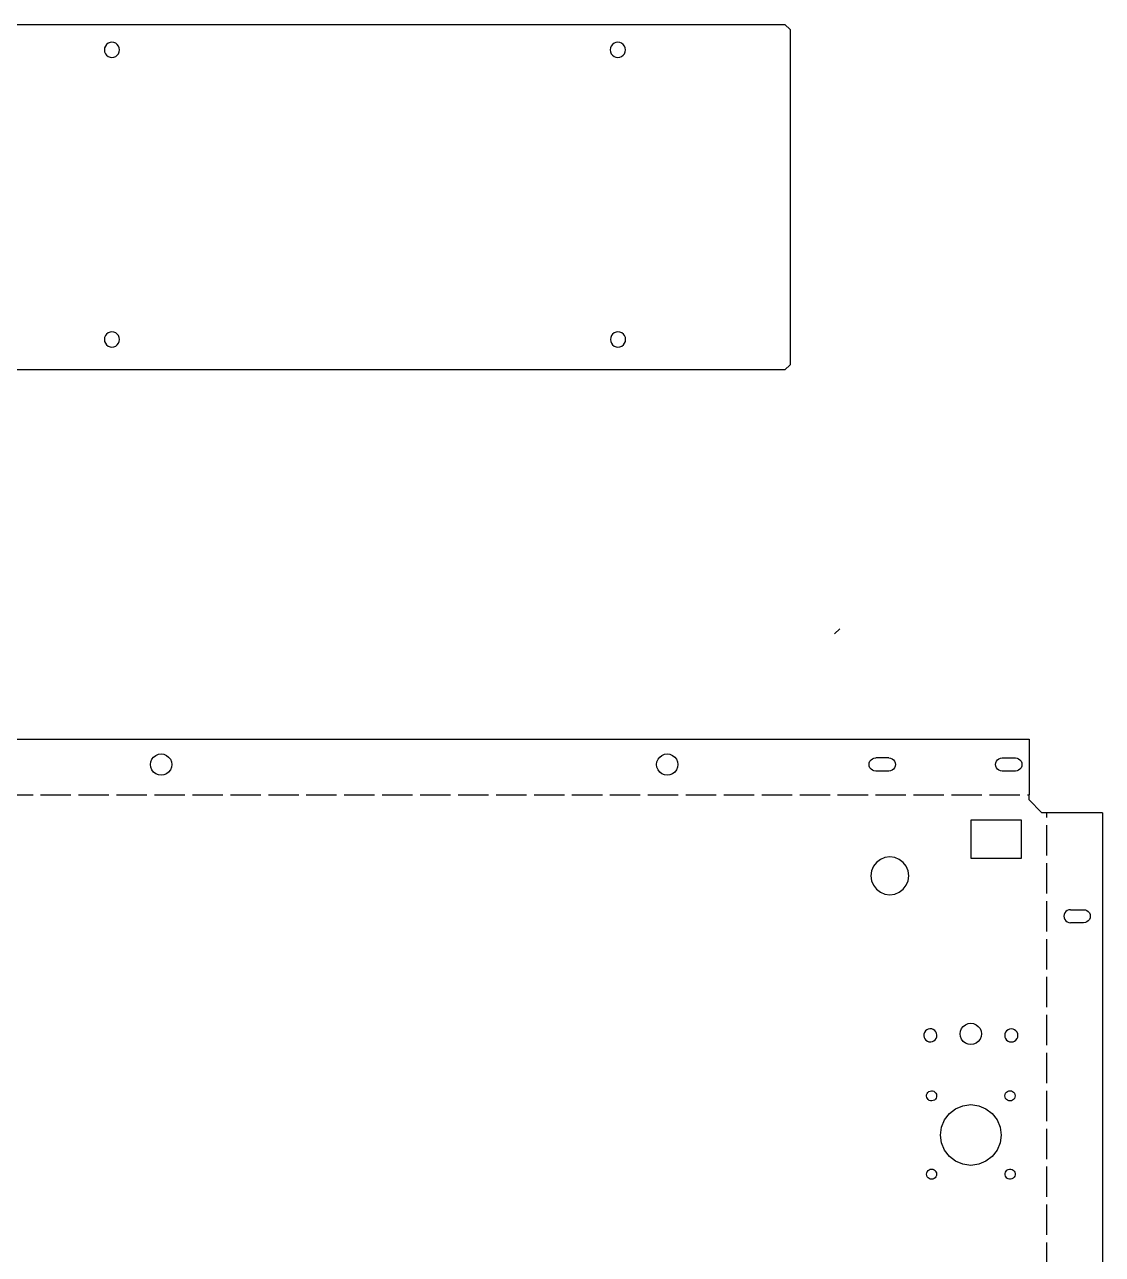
# Model space of a CAD drawing. Extents: x -1267 to 2080, y -21 to 4009.
# Drawn here: x -0.6 to 425.4, y 2589.6 to 3075.9 of the extents above; entities that cross this region are included whole.
import ezdxf

# ---------------------------------------------------------------- set-up
doc = ezdxf.new("R2010")
doc.units = 0
doc.linetypes.add('ACAD_ISO02W100', pattern=[15, 12, -3])
doc.layers.add('Layer0', color=7, linetype='Continuous', true_color=0xffffff)

msp = doc.modelspace()

# ---------------------------------------------------------------- linework, layer by layer
at = {"layer": 'Layer0'}
for p, q in [((-432.07, 3075.91, -25.51), (299.93, 3075.91, -25.51)), ((301.93, 3073.91, -25.51), (299.93, 3075.91, -25.51)), ((301.93, 3073.91, -25.51), (301.93, 2941.41, -25.51)), ((32.43, 3068.51, -25.51), (31.81, 3068.03, -25.51)), ((33.16, 3068.81, -25.51), (32.43, 3068.51, -25.51)), ((33.93, 3068.91, -25.51), (33.16, 3068.81, -25.51)), ((34.71, 3068.81, -25.51), (33.93, 3068.91, -25.51)), ((35.43, 3068.51, -25.51), (34.71, 3068.81, -25.51)), ((36.05, 3068.03, -25.51), (35.43, 3068.51, -25.51)), ((232.35, 3068.51, -25.51), (231.72, 3068.03, -25.51)), ((233.07, 3068.81, -25.51), (232.35, 3068.51, -25.51)), ((233.85, 3068.91, -25.51), (233.07, 3068.81, -25.51)), ((234.62, 3068.81, -25.51), (233.85, 3068.91, -25.51)), ((235.35, 3068.51, -25.51), (234.62, 3068.81, -25.51)), ((235.97, 3068.03, -25.51), (235.35, 3068.51, -25.51)), ((31.04, 3066.69, -25.51), (30.93, 3065.91, -25.51)), ((30.93, 3065.91, -25.51), (31.04, 3065.13, -25.51)), ((31.33, 3067.41, -25.51), (31.04, 3066.69, -25.51)), ((31.04, 3065.13, -25.51), (31.33, 3064.41, -25.51)), ((31.81, 3068.03, -25.51), (31.33, 3067.41, -25.51)), ((31.33, 3064.41, -25.51), (31.81, 3063.79, -25.51)), ((31.81, 3063.79, -25.51), (32.43, 3063.31, -25.51)), ((35.43, 3063.31, -25.51), (36.05, 3063.79, -25.51)), ((36.53, 3067.41, -25.51), (36.05, 3068.03, -25.51)), ((36.05, 3063.79, -25.51), (36.53, 3064.41, -25.51)), ((36.83, 3066.69, -25.51), (36.53, 3067.41, -25.51)), ((36.53, 3064.41, -25.51), (36.83, 3065.13, -25.51)), ((36.93, 3065.91, -25.51), (36.83, 3066.69, -25.51)), ((36.83, 3065.13, -25.51), (36.93, 3065.91, -25.51)), ((230.95, 3066.69, -25.51), (230.85, 3065.91, -25.51)), ((230.85, 3065.91, -25.51), (230.95, 3065.13, -25.51)), ((231.25, 3067.41, -25.51), (230.95, 3066.69, -25.51)), ((230.95, 3065.13, -25.51), (231.25, 3064.41, -25.51)), ((231.72, 3068.03, -25.51), (231.25, 3067.41, -25.51)), ((231.25, 3064.41, -25.51), (231.72, 3063.79, -25.51)), ((231.72, 3063.79, -25.51), (232.35, 3063.31, -25.51)), ((235.35, 3063.31, -25.51), (235.97, 3063.79, -25.51)), ((236.44, 3067.41, -25.51), (235.97, 3068.03, -25.51)), ((235.97, 3063.79, -25.51), (236.44, 3064.41, -25.51)), ((236.74, 3066.69, -25.51), (236.44, 3067.41, -25.51)), ((236.44, 3064.41, -25.51), (236.74, 3065.13, -25.51)), ((236.85, 3065.91, -25.51), (236.74, 3066.69, -25.51)), ((236.74, 3065.13, -25.51), (236.85, 3065.91, -25.51)), ((32.43, 3063.31, -25.51), (33.16, 3063.01, -25.51)), ((33.16, 3063.01, -25.51), (33.93, 3062.91, -25.51)), ((33.93, 3062.91, -25.51), (34.71, 3063.01, -25.51)), ((34.71, 3063.01, -25.51), (35.43, 3063.31, -25.51)), ((232.35, 3063.31, -25.51), (233.07, 3063.01, -25.51)), ((233.07, 3063.01, -25.51), (233.85, 3062.91, -25.51)), ((233.85, 3062.91, -25.51), (234.62, 3063.01, -25.51)), ((234.62, 3063.01, -25.51), (235.35, 3063.31, -25.51)), ((31.04, 2952.19, -25.51), (30.93, 2951.41, -25.51)), ((31.33, 2952.91, -25.51), (31.04, 2952.19, -25.51)), ((31.81, 2953.53, -25.51), (31.33, 2952.91, -25.51)), ((32.43, 2954.01, -25.51), (31.81, 2953.53, -25.51)), ((33.16, 2954.31, -25.51), (32.43, 2954.01, -25.51)), ((33.93, 2954.41, -25.51), (33.16, 2954.31, -25.51)), ((34.71, 2954.31, -25.51), (33.93, 2954.41, -25.51)), ((35.43, 2954.01, -25.51), (34.71, 2954.31, -25.51)), ((36.05, 2953.53, -25.51), (35.43, 2954.01, -25.51)), ((36.53, 2952.91, -25.51), (36.05, 2953.53, -25.51)), ((36.83, 2952.19, -25.51), (36.53, 2952.91, -25.51)), ((36.93, 2951.41, -25.51), (36.83, 2952.19, -25.51)), ((231.04, 2952.19, -25.51), (230.93, 2951.41, -25.51)), ((231.33, 2952.91, -25.51), (231.04, 2952.19, -25.51)), ((231.81, 2953.53, -25.51), (231.33, 2952.91, -25.51)), ((232.43, 2954.01, -25.51), (231.81, 2953.53, -25.51)), ((233.16, 2954.31, -25.51), (232.43, 2954.01, -25.51)), ((233.93, 2954.41, -25.51), (233.16, 2954.31, -25.51)), ((234.71, 2954.31, -25.51), (233.93, 2954.41, -25.51)), ((235.43, 2954.01, -25.51), (234.71, 2954.31, -25.51)), ((236.05, 2953.53, -25.51), (235.43, 2954.01, -25.51)), ((236.53, 2952.91, -25.51), (236.05, 2953.53, -25.51)), ((236.83, 2952.19, -25.51), (236.53, 2952.91, -25.51)), ((236.93, 2951.41, -25.51), (236.83, 2952.19, -25.51)), ((30.93, 2951.41, -25.51), (31.04, 2950.63, -25.51)), ((31.04, 2950.63, -25.51), (31.33, 2949.91, -25.51)), ((31.33, 2949.91, -25.51), (31.81, 2949.29, -25.51)), ((31.81, 2949.29, -25.51), (32.43, 2948.81, -25.51)), ((32.43, 2948.81, -25.51), (33.16, 2948.51, -25.51)), ((33.16, 2948.51, -25.51), (33.93, 2948.41, -25.51)), ((33.93, 2948.41, -25.51), (34.71, 2948.51, -25.51)), ((34.71, 2948.51, -25.51), (35.43, 2948.81, -25.51)), ((35.43, 2948.81, -25.51), (36.05, 2949.29, -25.51)), ((36.05, 2949.29, -25.51), (36.53, 2949.91, -25.51)), ((36.53, 2949.91, -25.51), (36.83, 2950.63, -25.51)), ((36.83, 2950.63, -25.51), (36.93, 2951.41, -25.51)), ((230.93, 2951.41, -25.51), (231.04, 2950.63, -25.51)), ((231.04, 2950.63, -25.51), (231.33, 2949.91, -25.51)), ((231.33, 2949.91, -25.51), (231.81, 2949.29, -25.51)), ((231.81, 2949.29, -25.51), (232.43, 2948.81, -25.51)), ((232.43, 2948.81, -25.51), (233.16, 2948.51, -25.51)), ((233.16, 2948.51, -25.51), (233.93, 2948.41, -25.51)), ((233.93, 2948.41, -25.51), (234.71, 2948.51, -25.51)), ((234.71, 2948.51, -25.51), (235.43, 2948.81, -25.51)), ((235.43, 2948.81, -25.51), (236.05, 2949.29, -25.51)), ((236.05, 2949.29, -25.51), (236.53, 2949.91, -25.51)), ((236.53, 2949.91, -25.51), (236.83, 2950.63, -25.51)), ((236.83, 2950.63, -25.51), (236.93, 2951.41, -25.51)), ((299.93, 2939.41, -25.51), (-432.07, 2939.41, -25.51)), ((299.93, 2939.41, -25.51), (301.93, 2941.41, -25.51)), ((319.56, 2835, 0.05), (321.56, 2837, 0.05)), ((-489.26, 2793.33, 0.05), (396.37, 2793.33, 0.05)), ((396.37, 2793.33, 0.05), (396.37, 2771.33, 0.05)), ((50.4, 2786.3, 0.04), (51.27, 2786.96, 0.04)), ((51.27, 2786.96, 0.04), (52.29, 2787.38, 0.04)), ((52.29, 2787.38, 0.04), (53.37, 2787.53, 0.04)), ((53.37, 2787.53, 0.04), (54.46, 2787.38, 0.04)), ((54.46, 2787.38, 0.04), (55.47, 2786.96, 0.04)), ((55.47, 2786.96, 0.04), (56.34, 2786.3, 0.04)), ((250.4, 2786.3, 0.05), (251.27, 2786.96, 0.05)), ((251.27, 2786.96, 0.05), (252.29, 2787.38, 0.05)), ((252.29, 2787.38, 0.05), (253.37, 2787.53, 0.05)), ((253.37, 2787.53, 0.05), (254.46, 2787.38, 0.05)), ((254.46, 2787.38, 0.05), (255.47, 2786.96, 0.05)), ((255.47, 2786.96, 0.05), (256.34, 2786.3, 0.05)), ((49.17, 2783.33, 0.04), (49.32, 2784.41, 0.04)), ((49.32, 2782.24, 0.04), (49.17, 2783.33, 0.04)), ((49.32, 2784.41, 0.04), (49.74, 2785.43, 0.04)), ((49.74, 2781.23, 0.04), (49.32, 2782.24, 0.04)), ((49.74, 2785.43, 0.04), (50.4, 2786.3, 0.04)), ((56.34, 2786.3, 0.04), (57.01, 2785.43, 0.04)), ((57.01, 2785.43, 0.04), (57.43, 2784.41, 0.04)), ((57.43, 2782.24, 0.04), (57.01, 2781.23, 0.04)), ((57.43, 2784.41, 0.04), (57.57, 2783.33, 0.04)), ((57.57, 2783.33, 0.04), (57.43, 2782.24, 0.04)), ((249.17, 2783.33, 0.05), (249.32, 2784.41, 0.05)), ((249.32, 2782.24, 0.05), (249.17, 2783.33, 0.05)), ((249.32, 2784.41, 0.05), (249.74, 2785.43, 0.05)), ((249.74, 2781.23, 0.05), (249.32, 2782.24, 0.05)), ((249.74, 2785.43, 0.05), (250.4, 2786.3, 0.05)), ((256.34, 2786.3, 0.05), (257.01, 2785.43, 0.05)), ((257.01, 2785.43, 0.05), (257.43, 2784.41, 0.05)), ((257.43, 2782.24, 0.05), (257.01, 2781.23, 0.05)), ((257.43, 2784.41, 0.05), (257.57, 2783.33, 0.05)), ((257.57, 2783.33, 0.05), (257.43, 2782.24, 0.05)), ((333.17, 2783.33, 0.05), (333.26, 2784, 0.05)), ((333.26, 2782.65, 0.05), (333.17, 2783.33, 0.05)), ((333.26, 2784, 0.05), (333.52, 2784.63, 0.05)), ((333.52, 2782.03, 0.05), (333.26, 2782.65, 0.05)), ((333.52, 2784.63, 0.05), (333.94, 2785.17, 0.05)), ((333.94, 2781.49, 0.05), (333.52, 2782.03, 0.05)), ((333.94, 2785.17, 0.05), (334.47, 2785.58, 0.05)), ((334.47, 2785.58, 0.05), (335.1, 2785.84, 0.05)), ((335.1, 2785.84, 0.05), (335.77, 2785.93, 0.05)), ((340.97, 2785.93, 0.05), (335.77, 2785.93, 0.05)), ((340.97, 2785.93, 0.05), (341.65, 2785.84, 0.05)), ((341.65, 2785.84, 0.05), (342.27, 2785.58, 0.05)), ((342.27, 2785.58, 0.05), (342.81, 2785.17, 0.05)), ((342.81, 2785.17, 0.05), (343.23, 2784.63, 0.05)), ((343.23, 2782.03, 0.05), (342.81, 2781.49, 0.05)), ((343.23, 2784.63, 0.05), (343.49, 2784, 0.05)), ((343.49, 2782.65, 0.05), (343.23, 2782.03, 0.05)), ((343.49, 2784, 0.05), (343.57, 2783.33, 0.05)), ((343.57, 2783.33, 0.05), (343.49, 2782.65, 0.05)), ((383.17, 2783.33, 0.05), (383.26, 2784, 0.05)), ((383.26, 2782.65, 0.05), (383.17, 2783.33, 0.05)), ((383.26, 2784, 0.05), (383.52, 2784.63, 0.05)), ((383.52, 2782.03, 0.05), (383.26, 2782.65, 0.05)), ((383.52, 2784.63, 0.05), (383.94, 2785.17, 0.05)), ((383.94, 2781.49, 0.05), (383.52, 2782.03, 0.05)), ((383.94, 2785.17, 0.05), (384.47, 2785.58, 0.05)), ((384.47, 2785.58, 0.05), (385.1, 2785.84, 0.05)), ((385.1, 2785.84, 0.05), (385.77, 2785.93, 0.05)), ((385.77, 2785.93, 0.05), (390.97, 2785.93, 0.05)), ((390.97, 2785.93, 0.05), (391.65, 2785.84, 0.05)), ((391.65, 2785.84, 0.05), (392.27, 2785.58, 0.05)), ((392.27, 2785.58, 0.05), (392.81, 2785.17, 0.05)), ((392.81, 2785.17, 0.05), (393.23, 2784.63, 0.05)), ((393.23, 2782.03, 0.05), (392.81, 2781.49, 0.05)), ((393.23, 2784.63, 0.05), (393.49, 2784, 0.05)), ((393.49, 2782.65, 0.05), (393.23, 2782.03, 0.05)), ((393.49, 2784, 0.05), (393.57, 2783.33, 0.05)), ((393.57, 2783.33, 0.05), (393.49, 2782.65, 0.05)), ((50.4, 2780.36, 0.04), (49.74, 2781.23, 0.04)), ((51.27, 2779.69, 0.04), (50.4, 2780.36, 0.04)), ((52.29, 2779.27, 0.04), (51.27, 2779.69, 0.04)), ((53.37, 2779.13, 0.04), (52.29, 2779.27, 0.04)), ((54.46, 2779.27, 0.04), (53.37, 2779.13, 0.04)), ((55.47, 2779.69, 0.04), (54.46, 2779.27, 0.04)), ((56.34, 2780.36, 0.04), (55.47, 2779.69, 0.04)), ((57.01, 2781.23, 0.04), (56.34, 2780.36, 0.04)), ((250.4, 2780.36, 0.05), (249.74, 2781.23, 0.05)), ((251.27, 2779.69, 0.05), (250.4, 2780.36, 0.05)), ((252.29, 2779.27, 0.05), (251.27, 2779.69, 0.05)), ((253.37, 2779.13, 0.05), (252.29, 2779.27, 0.05)), ((254.46, 2779.27, 0.05), (253.37, 2779.13, 0.05)), ((255.47, 2779.69, 0.05), (254.46, 2779.27, 0.05)), ((256.34, 2780.36, 0.05), (255.47, 2779.69, 0.05)), ((257.01, 2781.23, 0.05), (256.34, 2780.36, 0.05)), ((334.47, 2781.08, 0.05), (333.94, 2781.49, 0.05)), ((335.1, 2780.82, 0.05), (334.47, 2781.08, 0.05)), ((335.77, 2780.73, 0.05), (335.1, 2780.82, 0.05)), ((340.97, 2780.73, 0.05), (335.77, 2780.73, 0.05)), ((341.65, 2780.82, 0.05), (340.97, 2780.73, 0.05)), ((342.27, 2781.08, 0.05), (341.65, 2780.82, 0.05)), ((342.81, 2781.49, 0.05), (342.27, 2781.08, 0.05)), ((384.47, 2781.08, 0.05), (383.94, 2781.49, 0.05)), ((385.1, 2780.82, 0.05), (384.47, 2781.08, 0.05)), ((385.77, 2780.73, 0.05), (385.1, 2780.82, 0.05)), ((390.97, 2780.73, 0.05), (385.77, 2780.73, 0.05)), ((391.65, 2780.82, 0.05), (390.97, 2780.73, 0.05)), ((392.27, 2781.08, 0.05), (391.65, 2780.82, 0.05)), ((392.81, 2781.49, 0.05), (392.27, 2781.08, 0.05)), ((396.37, 2769.33, 0.05), (396.37, 2771.33, 0.05)), ((401.37, 2764.33, 0.05), (396.37, 2769.33, 0.05)), ((401.37, 2764.33, 0.05), (403.37, 2764.33, 0.05)), ((403.37, 2764.18, 0.05), (403.37, 2764.33, 0.05)), ((425.37, 2764.18, 0.05), (403.37, 2764.18, 0.05)), ((425.37, 2764.18, 0.05), (425.37, 2132.33, 0.05)), ((393.37, 2761.33, 0.05), (373.37, 2761.33, 0.05)), ((373.37, 2761.33, 0.05), (373.37, 2746.33, 0.05)), ((393.37, 2746.33, 0.05), (393.37, 2761.33, 0.05)), ((334.88, 2743.08, 0.05), (334.13, 2741.27, 0.05)), ((336.07, 2744.63, 0.05), (334.88, 2743.08, 0.05)), ((337.62, 2745.82, 0.05), (336.07, 2744.63, 0.05)), ((339.43, 2746.57, 0.05), (337.62, 2745.82, 0.05)), ((341.37, 2746.83, 0.05), (339.43, 2746.57, 0.05)), ((343.32, 2746.57, 0.05), (341.37, 2746.83, 0.05)), ((345.12, 2745.82, 0.05), (343.32, 2746.57, 0.05)), ((346.68, 2744.63, 0.05), (345.12, 2745.82, 0.05)), ((347.87, 2743.08, 0.05), (346.68, 2744.63, 0.05)), ((348.62, 2741.27, 0.05), (347.87, 2743.08, 0.05)), ((373.37, 2746.33, 0.05), (393.37, 2746.33, 0.05)), ((334.13, 2741.27, 0.05), (333.87, 2739.33, 0.05)), ((333.87, 2739.33, 0.05), (334.13, 2737.39, 0.05)), ((348.87, 2739.33, 0.05), (348.62, 2741.27, 0.05)), ((348.62, 2737.39, 0.05), (348.87, 2739.33, 0.05)), ((334.13, 2737.39, 0.05), (334.88, 2735.58, 0.05)), ((334.88, 2735.58, 0.05), (336.07, 2734.02, 0.05)), ((336.07, 2734.02, 0.05), (337.62, 2732.83, 0.05)), ((345.12, 2732.83, 0.05), (346.68, 2734.02, 0.05)), ((346.68, 2734.02, 0.05), (347.87, 2735.58, 0.05)), ((347.87, 2735.58, 0.05), (348.62, 2737.39, 0.05)), ((337.62, 2732.83, 0.05), (339.43, 2732.08, 0.05)), ((339.43, 2732.08, 0.05), (341.37, 2731.83, 0.05)), ((341.37, 2731.83, 0.05), (343.32, 2732.08, 0.05)), ((343.32, 2732.08, 0.05), (345.12, 2732.83, 0.05)), ((410.26, 2724, 0.05), (410.17, 2723.33, 0.05)), ((410.17, 2723.33, 0.05), (410.26, 2722.65, 0.05)), ((410.52, 2724.63, 0.05), (410.26, 2724, 0.05)), ((410.94, 2725.17, 0.05), (410.52, 2724.63, 0.05)), ((411.47, 2725.58, 0.05), (410.94, 2725.17, 0.05)), ((412.1, 2725.84, 0.05), (411.47, 2725.58, 0.05)), ((412.77, 2725.93, 0.05), (412.1, 2725.84, 0.05)), ((412.77, 2725.93, 0.05), (415.37, 2725.93, 0.05)), ((415.37, 2725.93, 0.05), (417.97, 2725.93, 0.05)), ((417.97, 2725.93, 0.05), (418.65, 2725.84, 0.05)), ((418.65, 2725.84, 0.05), (419.27, 2725.58, 0.05)), ((419.27, 2725.58, 0.05), (419.81, 2725.17, 0.05)), ((419.81, 2725.17, 0.05), (420.23, 2724.63, 0.05)), ((420.23, 2724.63, 0.05), (420.49, 2724, 0.05)), ((420.49, 2724, 0.05), (420.57, 2723.33, 0.05)), ((420.57, 2723.33, 0.05), (420.49, 2722.65, 0.05)), ((410.26, 2722.65, 0.05), (410.52, 2722.03, 0.05)), ((410.52, 2722.03, 0.05), (410.94, 2721.49, 0.05)), ((410.94, 2721.49, 0.05), (411.47, 2721.08, 0.05)), ((411.47, 2721.08, 0.05), (412.1, 2720.82, 0.05)), ((412.1, 2720.82, 0.05), (412.77, 2720.73, 0.05)), ((415.37, 2720.73, 0.05), (412.77, 2720.73, 0.05)), ((417.97, 2720.73, 0.05), (415.37, 2720.73, 0.05)), ((418.65, 2720.82, 0.05), (417.97, 2720.73, 0.05)), ((419.27, 2721.08, 0.05), (418.65, 2720.82, 0.05)), ((419.81, 2721.49, 0.05), (419.27, 2721.08, 0.05)), ((420.23, 2722.03, 0.05), (419.81, 2721.49, 0.05)), ((420.49, 2722.65, 0.05), (420.23, 2722.03, 0.05)), ((369.74, 2678.93, 0.05), (370.4, 2679.8, 0.05)), ((370.4, 2679.8, 0.05), (371.27, 2680.46, 0.05)), ((371.27, 2680.46, 0.05), (372.29, 2680.88, 0.05)), ((372.29, 2680.88, 0.05), (373.37, 2681.03, 0.05)), ((373.37, 2681.03, 0.05), (374.46, 2680.88, 0.05)), ((374.46, 2680.88, 0.05), (375.47, 2680.46, 0.05)), ((375.47, 2680.46, 0.05), (376.34, 2679.8, 0.05)), ((376.34, 2679.8, 0.05), (377.01, 2678.93, 0.05)), ((354.83, 2676.76, 0.05), (354.78, 2676.08, 0.05)), ((354.78, 2676.08, 0.05), (354.9, 2675.42, 0.05)), ((355.05, 2677.4, 0.05), (354.83, 2676.76, 0.05)), ((354.9, 2675.42, 0.05), (355.2, 2674.81, 0.05)), ((355.44, 2677.96, 0.05), (355.05, 2677.4, 0.05)), ((355.2, 2674.81, 0.05), (355.64, 2674.29, 0.05)), ((355.95, 2678.4, 0.05), (355.44, 2677.96, 0.05)), ((356.56, 2678.7, 0.05), (355.95, 2678.4, 0.05)), ((357.23, 2678.82, 0.05), (356.56, 2678.7, 0.05)), ((357.91, 2678.77, 0.05), (357.23, 2678.82, 0.05)), ((358.55, 2678.55, 0.05), (357.91, 2678.77, 0.05)), ((359.11, 2678.16, 0.05), (358.55, 2678.55, 0.05)), ((359.55, 2677.65, 0.05), (359.11, 2678.16, 0.05)), ((359.31, 2674.49, 0.05), (359.69, 2675.05, 0.05)), ((359.85, 2677.04, 0.05), (359.55, 2677.65, 0.05)), ((359.69, 2675.05, 0.05), (359.92, 2675.69, 0.05)), ((359.97, 2676.37, 0.05), (359.85, 2677.04, 0.05)), ((359.92, 2675.69, 0.05), (359.97, 2676.37, 0.05)), ((369.17, 2676.83, 0.05), (369.32, 2677.91, 0.05)), ((369.32, 2675.74, 0.05), (369.17, 2676.83, 0.05)), ((369.32, 2677.91, 0.05), (369.74, 2678.93, 0.05)), ((369.74, 2674.73, 0.05), (369.32, 2675.74, 0.05)), ((370.4, 2673.86, 0.05), (369.74, 2674.73, 0.05)), ((377.01, 2674.73, 0.05), (376.34, 2673.86, 0.05)), ((377.01, 2678.93, 0.05), (377.43, 2677.91, 0.05)), ((377.43, 2675.74, 0.05), (377.01, 2674.73, 0.05)), ((377.43, 2677.91, 0.05), (377.57, 2676.83, 0.05)), ((377.57, 2676.83, 0.05), (377.43, 2675.74, 0.05)), ((386.86, 2676.9, 0.05), (386.77, 2676.23, 0.05)), ((386.77, 2676.23, 0.05), (386.86, 2675.55, 0.05)), ((387.12, 2677.53, 0.05), (386.86, 2676.9, 0.05)), ((386.86, 2675.55, 0.05), (387.12, 2674.93, 0.05)), ((387.54, 2678.07, 0.05), (387.12, 2677.53, 0.05)), ((387.12, 2674.93, 0.05), (387.54, 2674.39, 0.05)), ((388.07, 2678.48, 0.05), (387.54, 2678.07, 0.05)), ((388.7, 2678.74, 0.05), (388.07, 2678.48, 0.05)), ((389.37, 2678.83, 0.05), (388.7, 2678.74, 0.05)), ((390.05, 2678.74, 0.05), (389.37, 2678.83, 0.05)), ((390.67, 2678.48, 0.05), (390.05, 2678.74, 0.05)), ((391.21, 2678.07, 0.05), (390.67, 2678.48, 0.05)), ((391.63, 2677.53, 0.05), (391.21, 2678.07, 0.05)), ((391.21, 2674.39, 0.05), (391.63, 2674.93, 0.05)), ((391.89, 2676.9, 0.05), (391.63, 2677.53, 0.05)), ((391.63, 2674.93, 0.05), (391.89, 2675.55, 0.05)), ((391.97, 2676.23, 0.05), (391.89, 2676.9, 0.05)), ((391.89, 2675.55, 0.05), (391.97, 2676.23, 0.05)), ((355.64, 2674.29, 0.05), (356.2, 2673.91, 0.05)), ((356.2, 2673.91, 0.05), (356.84, 2673.68, 0.05)), ((356.84, 2673.68, 0.05), (357.52, 2673.63, 0.05)), ((357.52, 2673.63, 0.05), (358.18, 2673.76, 0.05)), ((358.18, 2673.76, 0.05), (358.8, 2674.05, 0.05)), ((358.8, 2674.05, 0.05), (359.31, 2674.49, 0.05)), ((371.27, 2673.19, 0.05), (370.4, 2673.86, 0.05)), ((372.29, 2672.77, 0.05), (371.27, 2673.19, 0.05)), ((373.37, 2672.63, 0.05), (372.29, 2672.77, 0.05)), ((374.46, 2672.77, 0.05), (373.37, 2672.63, 0.05)), ((375.47, 2673.19, 0.05), (374.46, 2672.77, 0.05)), ((376.34, 2673.86, 0.05), (375.47, 2673.19, 0.05)), ((387.54, 2674.39, 0.05), (388.07, 2673.98, 0.05)), ((388.07, 2673.98, 0.05), (388.7, 2673.72, 0.05)), ((388.7, 2673.72, 0.05), (389.37, 2673.63, 0.05)), ((389.37, 2673.63, 0.05), (390.05, 2673.72, 0.05)), ((390.05, 2673.72, 0.05), (390.67, 2673.98, 0.05)), ((390.67, 2673.98, 0.05), (391.21, 2674.39, 0.05)), ((355.88, 2652.22, 0.05), (355.92, 2652.74, 0.05)), ((355.97, 2651.71, 0.05), (355.88, 2652.22, 0.05)), ((355.92, 2652.74, 0.05), (356.09, 2653.23, 0.05)), ((356.2, 2651.23, 0.05), (355.97, 2651.71, 0.05)), ((356.09, 2653.23, 0.05), (356.39, 2653.66, 0.05)), ((356.54, 2650.84, 0.05), (356.2, 2651.23, 0.05)), ((356.39, 2653.66, 0.05), (356.78, 2654, 0.05)), ((356.97, 2650.54, 0.05), (356.54, 2650.84, 0.05)), ((356.78, 2654, 0.05), (357.25, 2654.23, 0.05)), ((357.46, 2650.37, 0.05), (356.97, 2650.54, 0.05)), ((357.25, 2654.23, 0.05), (357.77, 2654.32, 0.05)), ((357.98, 2650.33, 0.05), (357.46, 2650.37, 0.05)), ((357.77, 2654.32, 0.05), (358.29, 2654.28, 0.05)), ((358.5, 2650.43, 0.05), (357.98, 2650.33, 0.05)), ((358.29, 2654.28, 0.05), (358.78, 2654.11, 0.05)), ((358.97, 2650.65, 0.05), (358.5, 2650.43, 0.05)), ((358.78, 2654.11, 0.05), (359.21, 2653.82, 0.05)), ((359.36, 2650.99, 0.05), (358.97, 2650.65, 0.05)), ((359.21, 2653.82, 0.05), (359.55, 2653.42, 0.05)), ((359.66, 2651.42, 0.05), (359.36, 2650.99, 0.05)), ((359.55, 2653.42, 0.05), (359.78, 2652.95, 0.05)), ((359.83, 2651.92, 0.05), (359.66, 2651.42, 0.05)), ((359.78, 2652.95, 0.05), (359.87, 2652.44, 0.05)), ((359.87, 2652.44, 0.05), (359.83, 2651.92, 0.05)), ((386.87, 2652.33, 0.05), (386.94, 2652.84, 0.05)), ((386.94, 2651.81, 0.05), (386.87, 2652.33, 0.05)), ((386.94, 2652.84, 0.05), (387.14, 2653.33, 0.05)), ((387.14, 2651.33, 0.05), (386.94, 2651.81, 0.05)), ((387.14, 2653.33, 0.05), (387.46, 2653.74, 0.05)), ((387.46, 2650.91, 0.05), (387.14, 2651.33, 0.05)), ((387.46, 2653.74, 0.05), (387.87, 2654.06, 0.05)), ((387.87, 2650.6, 0.05), (387.46, 2650.91, 0.05)), ((387.87, 2654.06, 0.05), (388.36, 2654.26, 0.05)), ((388.36, 2650.4, 0.05), (387.87, 2650.6, 0.05)), ((388.36, 2654.26, 0.05), (388.87, 2654.33, 0.05)), ((388.87, 2650.33, 0.05), (388.36, 2650.4, 0.05)), ((388.87, 2654.33, 0.05), (389.39, 2654.26, 0.05)), ((389.39, 2650.4, 0.05), (388.87, 2650.33, 0.05)), ((389.39, 2654.26, 0.05), (389.87, 2654.06, 0.05)), ((389.87, 2650.6, 0.05), (389.39, 2650.4, 0.05)), ((389.87, 2654.06, 0.05), (390.29, 2653.74, 0.05)), ((390.29, 2650.91, 0.05), (389.87, 2650.6, 0.05)), ((390.29, 2653.74, 0.05), (390.61, 2653.33, 0.05)), ((390.61, 2651.33, 0.05), (390.29, 2650.91, 0.05)), ((390.61, 2653.33, 0.05), (390.81, 2652.84, 0.05)), ((390.81, 2651.81, 0.05), (390.61, 2651.33, 0.05)), ((390.81, 2652.84, 0.05), (390.87, 2652.33, 0.05)), ((390.87, 2652.33, 0.05), (390.81, 2651.81, 0.05)), ((364.89, 2645.31, 0.05), (367.37, 2647.22, 0.05)), ((367.37, 2647.22, 0.05), (370.27, 2648.42, 0.05)), ((370.27, 2648.42, 0.05), (373.37, 2648.83, 0.05)), ((373.37, 2648.83, 0.05), (376.48, 2648.42, 0.05)), ((376.48, 2648.42, 0.05), (379.37, 2647.22, 0.05)), ((379.37, 2647.22, 0.05), (381.86, 2645.31, 0.05)), ((361.78, 2639.93, 0.05), (362.98, 2642.83, 0.05)), ((362.98, 2642.83, 0.05), (364.89, 2645.31, 0.05)), ((381.86, 2645.31, 0.05), (383.77, 2642.83, 0.05)), ((383.77, 2642.83, 0.05), (384.97, 2639.93, 0.05)), ((361.37, 2636.83, 0.05), (361.78, 2639.93, 0.05)), ((361.78, 2633.72, 0.05), (361.37, 2636.83, 0.05)), ((384.97, 2639.93, 0.05), (385.37, 2636.83, 0.05)), ((385.37, 2636.83, 0.05), (384.97, 2633.72, 0.05)), ((362.98, 2630.83, 0.05), (361.78, 2633.72, 0.05)), ((384.97, 2633.72, 0.05), (383.77, 2630.83, 0.05)), ((364.89, 2628.34, 0.05), (362.98, 2630.83, 0.05)), ((367.37, 2626.43, 0.05), (364.89, 2628.34, 0.05)), ((370.27, 2625.24, 0.05), (367.37, 2626.43, 0.05)), ((379.37, 2626.43, 0.05), (376.48, 2625.24, 0.05)), ((381.86, 2628.34, 0.05), (379.37, 2626.43, 0.05)), ((383.77, 2630.83, 0.05), (381.86, 2628.34, 0.05)), ((355.87, 2621.33, 0.05), (355.94, 2621.84, 0.05)), ((355.94, 2620.81, 0.05), (355.87, 2621.33, 0.05)), ((355.94, 2621.84, 0.05), (356.14, 2622.33, 0.05)), ((356.14, 2622.33, 0.05), (356.46, 2622.74, 0.05)), ((356.46, 2622.74, 0.05), (356.87, 2623.06, 0.05)), ((356.87, 2623.06, 0.05), (357.36, 2623.26, 0.05)), ((357.36, 2623.26, 0.05), (357.87, 2623.33, 0.05)), ((357.87, 2623.33, 0.05), (358.39, 2623.26, 0.05)), ((358.39, 2623.26, 0.05), (358.87, 2623.06, 0.05)), ((358.87, 2623.06, 0.05), (359.29, 2622.74, 0.05)), ((359.29, 2622.74, 0.05), (359.61, 2622.33, 0.05)), ((359.61, 2622.33, 0.05), (359.81, 2621.84, 0.05)), ((359.81, 2621.84, 0.05), (359.87, 2621.33, 0.05)), ((359.87, 2621.33, 0.05), (359.81, 2620.81, 0.05)), ((373.37, 2624.83, 0.05), (370.27, 2625.24, 0.05)), ((376.48, 2625.24, 0.05), (373.37, 2624.83, 0.05)), ((386.89, 2621.6, 0.05), (387.03, 2622.1, 0.05)), ((386.89, 2621.08, 0.05), (386.89, 2621.6, 0.05)), ((387.03, 2622.1, 0.05), (387.29, 2622.55, 0.05)), ((387.29, 2622.55, 0.05), (387.67, 2622.92, 0.05)), ((387.67, 2622.92, 0.05), (388.12, 2623.18, 0.05)), ((388.12, 2623.18, 0.05), (388.62, 2623.31, 0.05)), ((388.62, 2623.31, 0.05), (389.15, 2623.31, 0.05)), ((389.15, 2623.31, 0.05), (389.65, 2623.17, 0.05)), ((389.65, 2623.17, 0.05), (390.1, 2622.91, 0.05)), ((390.1, 2622.91, 0.05), (390.47, 2622.54, 0.05)), ((390.47, 2622.54, 0.05), (390.73, 2622.08, 0.05)), ((390.73, 2622.08, 0.05), (390.86, 2621.58, 0.05)), ((390.86, 2621.58, 0.05), (390.86, 2621.06, 0.05)), ((356.14, 2620.33, 0.05), (355.94, 2620.81, 0.05)), ((356.46, 2619.91, 0.05), (356.14, 2620.33, 0.05)), ((356.87, 2619.6, 0.05), (356.46, 2619.91, 0.05)), ((357.36, 2619.4, 0.05), (356.87, 2619.6, 0.05)), ((357.87, 2619.33, 0.05), (357.36, 2619.4, 0.05)), ((358.39, 2619.4, 0.05), (357.87, 2619.33, 0.05)), ((358.87, 2619.6, 0.05), (358.39, 2619.4, 0.05)), ((359.29, 2619.91, 0.05), (358.87, 2619.6, 0.05)), ((359.61, 2620.33, 0.05), (359.29, 2619.91, 0.05)), ((359.81, 2620.81, 0.05), (359.61, 2620.33, 0.05)), ((387.02, 2620.57, 0.05), (386.89, 2621.08, 0.05)), ((387.28, 2620.12, 0.05), (387.02, 2620.57, 0.05)), ((387.65, 2619.75, 0.05), (387.28, 2620.12, 0.05)), ((388.1, 2619.48, 0.05), (387.65, 2619.75, 0.05)), ((388.6, 2619.35, 0.05), (388.1, 2619.48, 0.05)), ((389.12, 2619.34, 0.05), (388.6, 2619.35, 0.05)), ((389.63, 2619.48, 0.05), (389.12, 2619.34, 0.05)), ((390.08, 2619.73, 0.05), (389.63, 2619.48, 0.05)), ((390.45, 2620.1, 0.05), (390.08, 2619.73, 0.05)), ((390.72, 2620.55, 0.05), (390.45, 2620.1, 0.05)), ((390.86, 2621.06, 0.05), (390.72, 2620.55, 0.05))]:
    msp.add_line(p, q, dxfattribs=at)
at = {"layer": 'Layer0', "color": 2, "linetype": 'ACAD_ISO02W100', "true_color": 0xffff00}
for p, q in [((-489.26, 2771.33, 0.05), (396.37, 2771.33, 0.05)), ((403.37, 2132.33, 0.05), (403.37, 2764.18, 0.05))]:
    msp.add_line(p, q, dxfattribs=at)

doc.saveas('drawing.dxf')
